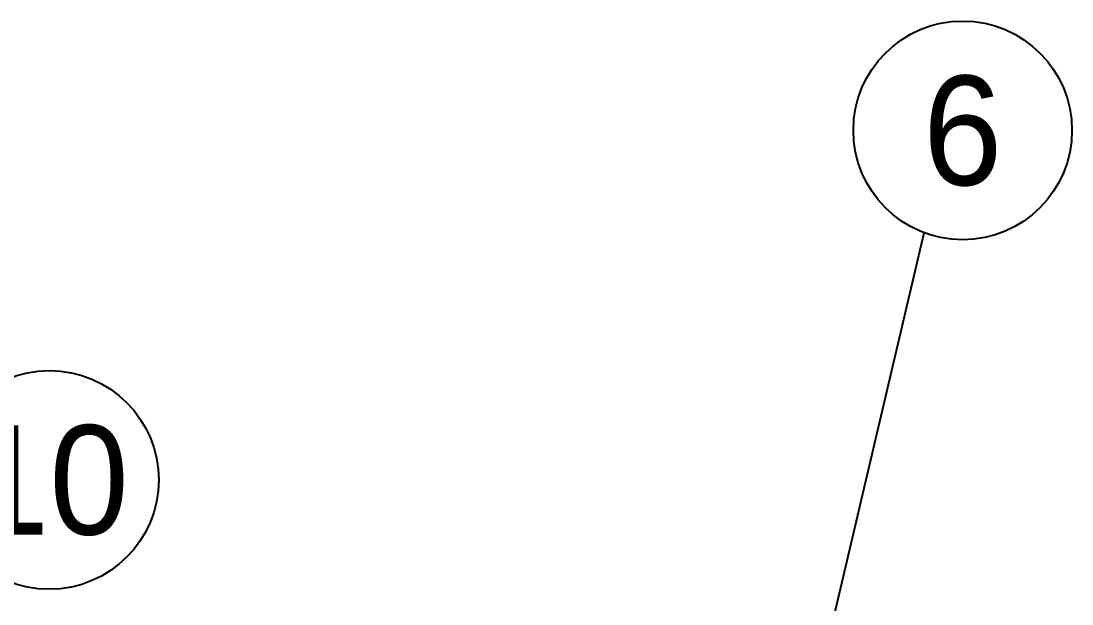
# Model space of a CAD drawing. Header units: millimetres. Extents: x 1817 to 34080, y 1746 to 24560.
# Drawn here: x 16139 to 17581, y 13563 to 14362 of the extents above; entities that cross this region are included whole.
import ezdxf
from ezdxf.enums import TextEntityAlignment as Align

# ---------------------------------------------------------------- set-up
doc = ezdxf.new("R2010")
doc.units = ezdxf.units.MM
doc.layers.add('냉각탑_dim', color=1, linetype='Continuous')
doc.layers.add('냉각탑_text', color=3, linetype='Continuous')
doc.styles.add('돋움', font='Dotum.ttf')

msp = doc.modelspace()

# ---------------------------------------------------------------- linework, layer by layer
at = {"layer": '냉각탑_dim', "linetype": 'ByBlock', "lineweight": -2, "elevation": 0}
msp.add_lwpolyline([(16975.5, 12359.5), (17377.9, 14071.8)], dxfattribs=at)
at = {"layer": '냉각탑_dim', "linetype": 'ByBlock', "lineweight": -2}
for centre in [(17430.7, 14212.2), (16177.5, 13732.9)]:
    msp.add_circle(centre, 150, dxfattribs=at)

# ---------------------------------------------------------------- texts
at = {"layer": '냉각탑_text', "style": '돋움'}
for s, p in [('6', (17430.7, 14212.2)), ('10', (16177.5, 13732.9))]:
    msp.add_text(s, height=150, dxfattribs=at).set_placement(p, align=Align.MIDDLE_CENTER)

doc.saveas('drawing.dxf')
